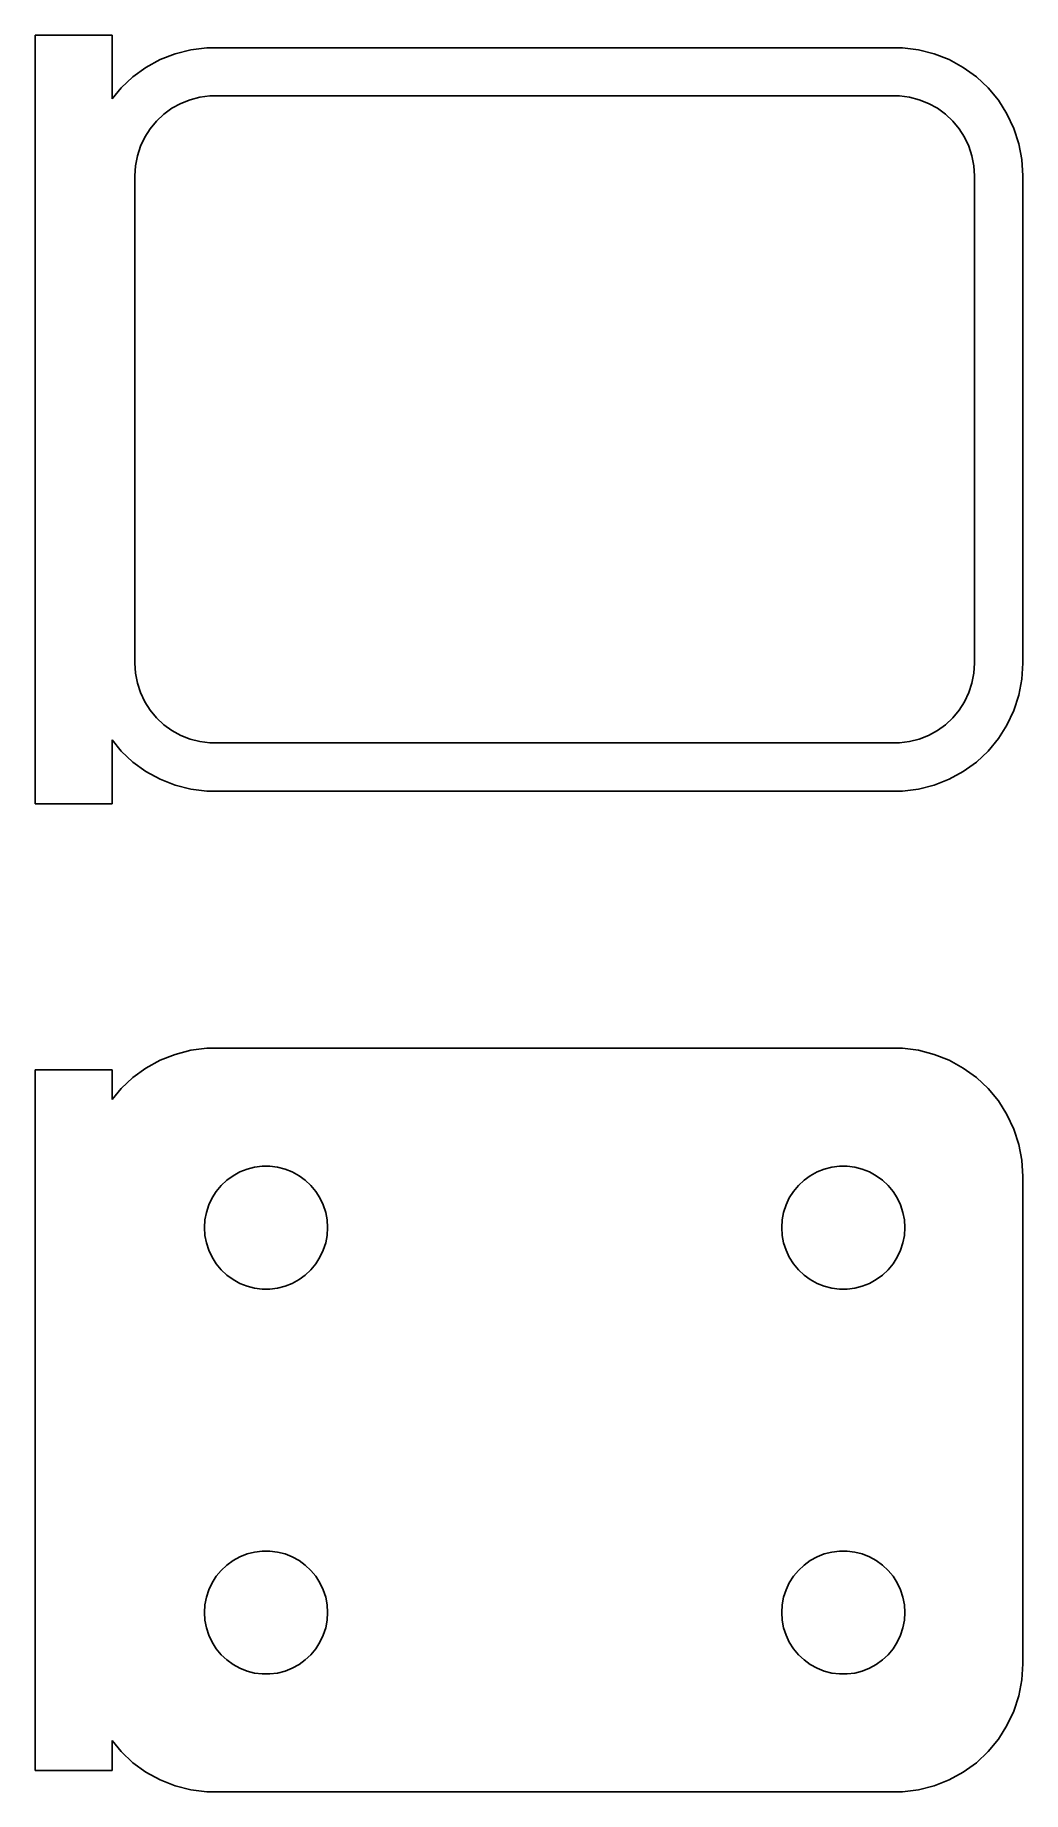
# Model space of a CAD drawing. Header units: metres. Extents: x -20.2 to 18.2, y 63.5 to 132.
import ezdxf

# ---------------------------------------------------------------- set-up
doc = ezdxf.new("R2010")
doc.units = ezdxf.units.M

msp = doc.modelspace()

# ---------------------------------------------------------------- linework, layer by layer
for p, q in [((-17.25, 131.979), (-20.25, 131.979)), ((-20.25, 131.979), (-20.25, 102.021)), ((-17.25, 129.493), (-17.25, 131.979)), ((-13.5639, 131.49), (-14.1869, 131.411)), ((13.5639, 131.49), (-13.5639, 131.49)), ((14.1869, 131.411), (13.5639, 131.49)), ((-15.3789, 131.024), (-15.9291, 130.722)), ((-14.7951, 131.255), (-15.3789, 131.024)), ((-14.1869, 131.411), (-14.7951, 131.255)), ((14.7951, 131.255), (14.1869, 131.411)), ((15.3789, 131.024), (14.7951, 131.255)), ((15.9291, 130.722), (15.3789, 131.024)), ((-16.4371, 130.353), (-16.8948, 129.923)), ((-15.9291, 130.722), (-16.4371, 130.353)), ((16.4371, 130.353), (15.9291, 130.722)), ((16.8948, 129.923), (16.4371, 130.353)), ((-16.8948, 129.923), (-17.25, 129.493)), ((-14.5754, 129.317), (-14.2119, 129.461)), ((-14.2119, 129.461), (-13.8333, 129.558)), ((-13.8333, 129.558), (-13.4454, 129.607)), ((-13.4454, 129.607), (13.4454, 129.607)), ((13.4454, 129.607), (13.8333, 129.558)), ((13.8333, 129.558), (14.2119, 129.461)), ((14.2119, 129.461), (14.5754, 129.317)), ((17.2951, 129.439), (16.8948, 129.923)), ((17.6315, 128.909), (17.2951, 129.439)), ((-15.5192, 128.631), (-15.2342, 128.899)), ((-15.2342, 128.899), (-14.918, 129.128)), ((-14.918, 129.128), (-14.5754, 129.317)), ((14.5754, 129.317), (14.918, 129.128)), ((14.918, 129.128), (15.2342, 128.899)), ((15.2342, 128.899), (15.5192, 128.631)), ((17.8989, 128.341), (17.6315, 128.909)), ((-15.9779, 128), (-15.7684, 128.33)), ((-15.7684, 128.33), (-15.5192, 128.631)), ((15.5192, 128.631), (15.7684, 128.33)), ((15.7684, 128.33), (15.9779, 128)), ((18.0929, 127.743), (17.8989, 128.341)), ((-16.2651, 127.274), (-16.1443, 127.646)), ((-16.1443, 127.646), (-15.9779, 128)), ((15.9779, 128), (16.1443, 127.646)), ((16.1443, 127.646), (16.2651, 127.274)), ((18.2106, 127.127), (18.0929, 127.743)), ((-16.3629, 126.5), (-16.3384, 126.89)), ((-16.3384, 126.89), (-16.2651, 127.274)), ((16.2651, 127.274), (16.3384, 126.89)), ((16.3384, 126.89), (16.3629, 126.5)), ((18.25, 126.5), (18.2106, 127.127)), ((-16.3629, 107.5), (-16.3629, 126.5)), ((16.3629, 126.5), (16.3629, 107.5)), ((18.25, 107.5), (18.25, 126.5)), ((-16.3384, 107.11), (-16.3629, 107.5)), ((16.3629, 107.5), (16.3384, 107.11)), ((18.2106, 106.873), (18.25, 107.5)), ((-16.2651, 106.726), (-16.3384, 107.11)), ((16.3384, 107.11), (16.2651, 106.726)), ((18.0929, 106.257), (18.2106, 106.873)), ((-16.1443, 106.354), (-16.2651, 106.726)), ((-15.9779, 106), (-16.1443, 106.354)), ((16.1443, 106.354), (15.9779, 106)), ((16.2651, 106.726), (16.1443, 106.354)), ((17.8989, 105.659), (18.0929, 106.257)), ((-15.7684, 105.67), (-15.9779, 106)), ((-15.5192, 105.369), (-15.7684, 105.67)), ((15.7684, 105.67), (15.5192, 105.369)), ((15.9779, 106), (15.7684, 105.67)), ((17.6315, 105.091), (17.8989, 105.659)), ((-15.2342, 105.101), (-15.5192, 105.369)), ((-14.918, 104.872), (-15.2342, 105.101)), ((-14.5754, 104.683), (-14.918, 104.872)), ((14.918, 104.872), (14.5754, 104.683)), ((15.2342, 105.101), (14.918, 104.872)), ((15.5192, 105.369), (15.2342, 105.101)), ((17.2951, 104.561), (17.6315, 105.091)), ((-17.25, 104.507), (-16.8948, 104.077)), ((-17.25, 102.021), (-17.25, 104.507)), ((-16.8948, 104.077), (-16.4371, 103.647)), ((-14.2119, 104.539), (-14.5754, 104.683)), ((-13.8333, 104.442), (-14.2119, 104.539)), ((-13.4454, 104.393), (-13.8333, 104.442)), ((13.4454, 104.393), (-13.4454, 104.393)), ((13.8333, 104.442), (13.4454, 104.393)), ((14.2119, 104.539), (13.8333, 104.442)), ((14.5754, 104.683), (14.2119, 104.539)), ((16.4371, 103.647), (16.8948, 104.077)), ((16.8948, 104.077), (17.2951, 104.561)), ((-16.4371, 103.647), (-15.9291, 103.278)), ((15.9291, 103.278), (16.4371, 103.647)), ((-15.9291, 103.278), (-15.3789, 102.976)), ((-15.3789, 102.976), (-14.7951, 102.745)), ((-14.7951, 102.745), (-14.1869, 102.589)), ((14.1869, 102.589), (14.7951, 102.745)), ((14.7951, 102.745), (15.3789, 102.976)), ((15.3789, 102.976), (15.9291, 103.278)), ((-20.25, 102.021), (-17.25, 102.021)), ((-14.1869, 102.589), (-13.5639, 102.51)), ((-13.5639, 102.51), (13.5639, 102.51)), ((13.5639, 102.51), (14.1869, 102.589)), ((-13.5639, 92.4901), (-14.1869, 92.4114)), ((13.5639, 92.4901), (-13.5639, 92.4901)), ((14.1869, 92.4114), (13.5639, 92.4901)), ((-15.3789, 92.0241), (-15.9291, 91.7216)), ((-14.7951, 92.2553), (-15.3789, 92.0241)), ((-14.1869, 92.4114), (-14.7951, 92.2553)), ((14.7951, 92.2553), (14.1869, 92.4114)), ((15.3789, 92.0241), (14.7951, 92.2553)), ((15.9291, 91.7216), (15.3789, 92.0241)), ((-17.25, 91.6526), (-20.25, 91.6526)), ((-20.25, 91.6526), (-20.25, 64.3474)), ((-17.25, 90.4934), (-17.25, 91.6526)), ((-16.4371, 91.3526), (-16.8948, 90.9227)), ((-15.9291, 91.7216), (-16.4371, 91.3526)), ((16.4371, 91.3526), (15.9291, 91.7216)), ((16.8948, 90.9227), (16.4371, 91.3526)), ((-16.8948, 90.9227), (-17.25, 90.4934)), ((17.2951, 90.4389), (16.8948, 90.9227)), ((17.6315, 89.9088), (17.2951, 90.4389)), ((17.8989, 89.3406), (17.6315, 89.9088)), ((18.0929, 88.7434), (17.8989, 89.3406)), ((18.2106, 88.1267), (18.0929, 88.7434)), ((-12.536, 87.5264), (-12.2719, 87.6716)), ((-12.2719, 87.6716), (-11.9916, 87.7825)), ((-11.9916, 87.7825), (-11.6997, 87.8575)), ((-11.6997, 87.8575), (-11.4007, 87.8953)), ((-11.4007, 87.8953), (-11.0993, 87.8953)), ((-11.0993, 87.8953), (-10.8003, 87.8575)), ((-10.8003, 87.8575), (-10.5083, 87.7825)), ((-10.5083, 87.7825), (-10.2281, 87.6716)), ((-10.2281, 87.6716), (-9.964, 87.5264)), ((9.964, 87.5264), (10.2281, 87.6716)), ((10.2281, 87.6716), (10.5083, 87.7825)), ((10.5083, 87.7825), (10.8003, 87.8575)), ((10.8003, 87.8575), (11.0993, 87.8953)), ((11.0993, 87.8953), (11.4007, 87.8953)), ((11.4007, 87.8953), (11.6997, 87.8575)), ((11.6997, 87.8575), (11.9916, 87.7825)), ((11.9916, 87.7825), (12.2719, 87.6716)), ((12.2719, 87.6716), (12.536, 87.5264)), ((18.25, 87.5), (18.2106, 88.1267)), ((-13.1916, 86.9107), (-12.9995, 87.1429)), ((-12.9995, 87.1429), (-12.7798, 87.3492)), ((-12.7798, 87.3492), (-12.536, 87.5264)), ((-9.964, 87.5264), (-9.72017, 87.3492)), ((-9.72017, 87.3492), (-9.50047, 87.1429)), ((-9.50047, 87.1429), (-9.30835, 86.9107)), ((9.30835, 86.9107), (9.50047, 87.1429)), ((9.50047, 87.1429), (9.72017, 87.3492)), ((9.72017, 87.3492), (9.964, 87.5264)), ((12.536, 87.5264), (12.7798, 87.3492)), ((12.7798, 87.3492), (12.9995, 87.1429)), ((12.9995, 87.1429), (13.1916, 86.9107)), ((18.25, 68.5), (18.25, 87.5)), ((-13.5746, 86.0968), (-13.4815, 86.3835)), ((-13.4815, 86.3835), (-13.3531, 86.6562)), ((-13.3531, 86.6562), (-13.1916, 86.9107)), ((-9.30835, 86.9107), (-9.14685, 86.6562)), ((-9.14685, 86.6562), (-9.01852, 86.3835)), ((-9.01852, 86.3835), (-8.9254, 86.0968)), ((8.9254, 86.0968), (9.01852, 86.3835)), ((9.01852, 86.3835), (9.14685, 86.6562)), ((9.14685, 86.6562), (9.30835, 86.9107)), ((13.1916, 86.9107), (13.3531, 86.6562)), ((13.3531, 86.6562), (13.4815, 86.3835)), ((13.4815, 86.3835), (13.5746, 86.0968)), ((-13.65, 85.5), (-13.6311, 85.8008)), ((-13.6311, 85.8008), (-13.5746, 86.0968)), ((-8.9254, 86.0968), (-8.86891, 85.8008)), ((-8.86891, 85.8008), (-8.84999, 85.5)), ((8.84999, 85.5), (8.86891, 85.8008)), ((8.86891, 85.8008), (8.9254, 86.0968)), ((13.5746, 86.0968), (13.6311, 85.8008)), ((13.6311, 85.8008), (13.65, 85.5)), ((-13.6311, 85.1992), (-13.65, 85.5)), ((-13.5746, 84.9031), (-13.6311, 85.1992)), ((-13.4815, 84.6165), (-13.5746, 84.9031)), ((-8.9254, 84.9031), (-9.01852, 84.6165)), ((-8.86891, 85.1992), (-8.9254, 84.9031)), ((-8.84999, 85.5), (-8.86891, 85.1992)), ((8.86891, 85.1992), (8.84999, 85.5)), ((8.9254, 84.9031), (8.86891, 85.1992)), ((9.01852, 84.6165), (8.9254, 84.9031)), ((13.5746, 84.9031), (13.4815, 84.6165)), ((13.6311, 85.1992), (13.5746, 84.9031)), ((13.65, 85.5), (13.6311, 85.1992)), ((-13.3531, 84.3438), (-13.4815, 84.6165)), ((-13.1916, 84.0893), (-13.3531, 84.3438)), ((-9.14685, 84.3438), (-9.30835, 84.0893)), ((-9.01852, 84.6165), (-9.14685, 84.3438)), ((9.14685, 84.3438), (9.01852, 84.6165)), ((9.30835, 84.0893), (9.14685, 84.3438)), ((13.3531, 84.3438), (13.1916, 84.0893)), ((13.4815, 84.6165), (13.3531, 84.3438)), ((-12.9995, 83.8571), (-13.1916, 84.0893)), ((-12.7798, 83.6508), (-12.9995, 83.8571)), ((-12.536, 83.4736), (-12.7798, 83.6508)), ((-9.72017, 83.6508), (-9.964, 83.4736)), ((-9.50047, 83.8571), (-9.72017, 83.6508)), ((-9.30835, 84.0893), (-9.50047, 83.8571)), ((9.50047, 83.8571), (9.30835, 84.0893)), ((9.72017, 83.6508), (9.50047, 83.8571)), ((9.964, 83.4736), (9.72017, 83.6508)), ((12.7798, 83.6508), (12.536, 83.4736)), ((12.9995, 83.8571), (12.7798, 83.6508)), ((13.1916, 84.0893), (12.9995, 83.8571)), ((-12.2719, 83.3284), (-12.536, 83.4736)), ((-11.9916, 83.2175), (-12.2719, 83.3284)), ((-11.6997, 83.1425), (-11.9916, 83.2175)), ((-11.4007, 83.1047), (-11.6997, 83.1425)), ((-11.0993, 83.1047), (-11.4007, 83.1047)), ((-10.8003, 83.1425), (-11.0993, 83.1047)), ((-10.5083, 83.2175), (-10.8003, 83.1425)), ((-10.2281, 83.3284), (-10.5083, 83.2175)), ((-9.964, 83.4736), (-10.2281, 83.3284)), ((10.2281, 83.3284), (9.964, 83.4736)), ((10.5083, 83.2175), (10.2281, 83.3284)), ((10.8003, 83.1425), (10.5083, 83.2175)), ((11.0993, 83.1047), (10.8003, 83.1425)), ((11.4007, 83.1047), (11.0993, 83.1047)), ((11.6997, 83.1425), (11.4007, 83.1047)), ((11.9916, 83.2175), (11.6997, 83.1425)), ((12.2719, 83.3284), (11.9916, 83.2175)), ((12.536, 83.4736), (12.2719, 83.3284)), ((-12.536, 72.5264), (-12.2719, 72.6716)), ((-12.2719, 72.6716), (-11.9916, 72.7825)), ((-11.9916, 72.7825), (-11.6997, 72.8575)), ((-11.6997, 72.8575), (-11.4007, 72.8953)), ((-11.4007, 72.8953), (-11.0993, 72.8953)), ((-11.0993, 72.8953), (-10.8003, 72.8575)), ((-10.8003, 72.8575), (-10.5083, 72.7825)), ((-10.5083, 72.7825), (-10.2281, 72.6716)), ((-10.2281, 72.6716), (-9.964, 72.5264)), ((9.964, 72.5264), (10.2281, 72.6716)), ((10.2281, 72.6716), (10.5083, 72.7825)), ((10.5083, 72.7825), (10.8003, 72.8575)), ((10.8003, 72.8575), (11.0993, 72.8953)), ((11.0993, 72.8953), (11.4007, 72.8953)), ((11.4007, 72.8953), (11.6997, 72.8575)), ((11.6997, 72.8575), (11.9916, 72.7825)), ((11.9916, 72.7825), (12.2719, 72.6716)), ((12.2719, 72.6716), (12.536, 72.5264)), ((-13.3531, 71.6562), (-13.1916, 71.9107)), ((-13.1916, 71.9107), (-12.9995, 72.1429)), ((-12.9995, 72.1429), (-12.7798, 72.3492)), ((-12.7798, 72.3492), (-12.536, 72.5264)), ((-9.964, 72.5264), (-9.72017, 72.3492)), ((-9.72017, 72.3492), (-9.50047, 72.1429)), ((-9.50047, 72.1429), (-9.30835, 71.9107)), ((-9.30835, 71.9107), (-9.14685, 71.6562)), ((9.14685, 71.6562), (9.30835, 71.9107)), ((9.30835, 71.9107), (9.50047, 72.1429)), ((9.50047, 72.1429), (9.72017, 72.3492)), ((9.72017, 72.3492), (9.964, 72.5264)), ((12.536, 72.5264), (12.7798, 72.3492)), ((12.7798, 72.3492), (12.9995, 72.1429)), ((12.9995, 72.1429), (13.1916, 71.9107)), ((13.1916, 71.9107), (13.3531, 71.6562)), ((-13.5746, 71.0969), (-13.4815, 71.3835)), ((-13.4815, 71.3835), (-13.3531, 71.6562)), ((-9.14685, 71.6562), (-9.01852, 71.3835)), ((-9.01852, 71.3835), (-8.9254, 71.0969)), ((8.9254, 71.0969), (9.01852, 71.3835)), ((9.01852, 71.3835), (9.14685, 71.6562)), ((13.3531, 71.6562), (13.4815, 71.3835)), ((13.4815, 71.3835), (13.5746, 71.0969)), ((-13.65, 70.5), (-13.6311, 70.8008)), ((-13.6311, 70.8008), (-13.5746, 71.0969)), ((-8.9254, 71.0969), (-8.86891, 70.8008)), ((-8.86891, 70.8008), (-8.84999, 70.5)), ((8.84999, 70.5), (8.86891, 70.8008)), ((8.86891, 70.8008), (8.9254, 71.0969)), ((13.5746, 71.0969), (13.6311, 70.8008)), ((13.6311, 70.8008), (13.65, 70.5)), ((-13.6311, 70.1992), (-13.65, 70.5)), ((-13.5746, 69.9032), (-13.6311, 70.1992)), ((-13.4815, 69.6165), (-13.5746, 69.9032)), ((-8.9254, 69.9032), (-9.01852, 69.6165)), ((-8.86891, 70.1992), (-8.9254, 69.9032)), ((-8.84999, 70.5), (-8.86891, 70.1992)), ((8.86891, 70.1992), (8.84999, 70.5)), ((8.9254, 69.9032), (8.86891, 70.1992)), ((9.01852, 69.6165), (8.9254, 69.9032)), ((13.5746, 69.9032), (13.4815, 69.6165)), ((13.6311, 70.1992), (13.5746, 69.9032)), ((13.65, 70.5), (13.6311, 70.1992)), ((-13.3531, 69.3438), (-13.4815, 69.6165)), ((-13.1916, 69.0893), (-13.3531, 69.3438)), ((-9.14685, 69.3438), (-9.30835, 69.0893)), ((-9.01852, 69.6165), (-9.14685, 69.3438)), ((9.14685, 69.3438), (9.01852, 69.6165)), ((9.30835, 69.0893), (9.14685, 69.3438)), ((13.3531, 69.3438), (13.1916, 69.0893)), ((13.4815, 69.6165), (13.3531, 69.3438)), ((-12.9995, 68.8571), (-13.1916, 69.0893)), ((-12.7798, 68.6508), (-12.9995, 68.8571)), ((-12.536, 68.4736), (-12.7798, 68.6508)), ((-12.2719, 68.3284), (-12.536, 68.4736)), ((-9.964, 68.4736), (-10.2281, 68.3284)), ((-9.72017, 68.6508), (-9.964, 68.4736)), ((-9.50047, 68.8571), (-9.72017, 68.6508)), ((-9.30835, 69.0893), (-9.50047, 68.8571)), ((9.50047, 68.8571), (9.30835, 69.0893)), ((9.72017, 68.6508), (9.50047, 68.8571)), ((9.964, 68.4736), (9.72017, 68.6508)), ((10.2281, 68.3284), (9.964, 68.4736)), ((12.536, 68.4736), (12.2719, 68.3284)), ((12.7798, 68.6508), (12.536, 68.4736)), ((12.9995, 68.8571), (12.7798, 68.6508)), ((13.1916, 69.0893), (12.9995, 68.8571)), ((18.2106, 67.8733), (18.25, 68.5)), ((-11.9916, 68.2175), (-12.2719, 68.3284)), ((-11.6997, 68.1425), (-11.9916, 68.2175)), ((-11.4007, 68.1047), (-11.6997, 68.1425)), ((-11.0993, 68.1047), (-11.4007, 68.1047)), ((-10.8003, 68.1425), (-11.0993, 68.1047)), ((-10.5083, 68.2175), (-10.8003, 68.1425)), ((-10.2281, 68.3284), (-10.5083, 68.2175)), ((10.5083, 68.2175), (10.2281, 68.3284)), ((10.8003, 68.1425), (10.5083, 68.2175)), ((11.0993, 68.1047), (10.8003, 68.1425)), ((11.4007, 68.1047), (11.0993, 68.1047)), ((11.6997, 68.1425), (11.4007, 68.1047)), ((11.9916, 68.2175), (11.6997, 68.1425)), ((12.2719, 68.3284), (11.9916, 68.2175)), ((18.0929, 67.2566), (18.2106, 67.8733)), ((17.8989, 66.6594), (18.0929, 67.2566)), ((17.6315, 66.0912), (17.8989, 66.6594)), ((17.2951, 65.5611), (17.6315, 66.0912)), ((-17.25, 64.3474), (-17.25, 65.5066)), ((-17.25, 65.5066), (-16.8948, 65.0773)), ((-16.8948, 65.0773), (-16.4371, 64.6474)), ((16.4371, 64.6474), (16.8948, 65.0773)), ((16.8948, 65.0773), (17.2951, 65.5611)), ((-16.4371, 64.6474), (-15.9291, 64.2784)), ((15.9291, 64.2784), (16.4371, 64.6474)), ((-20.25, 64.3474), (-17.25, 64.3474)), ((-15.9291, 64.2784), (-15.3789, 63.9759)), ((-15.3789, 63.9759), (-14.7951, 63.7447)), ((-14.7951, 63.7447), (-14.1869, 63.5886)), ((14.1869, 63.5886), (14.7951, 63.7447)), ((14.7951, 63.7447), (15.3789, 63.9759)), ((15.3789, 63.9759), (15.9291, 64.2784)), ((-14.1869, 63.5886), (-13.5639, 63.5099)), ((-13.5639, 63.5099), (13.5639, 63.5099)), ((13.5639, 63.5099), (14.1869, 63.5886))]:
    msp.add_line(p, q)

doc.saveas('drawing.dxf')
